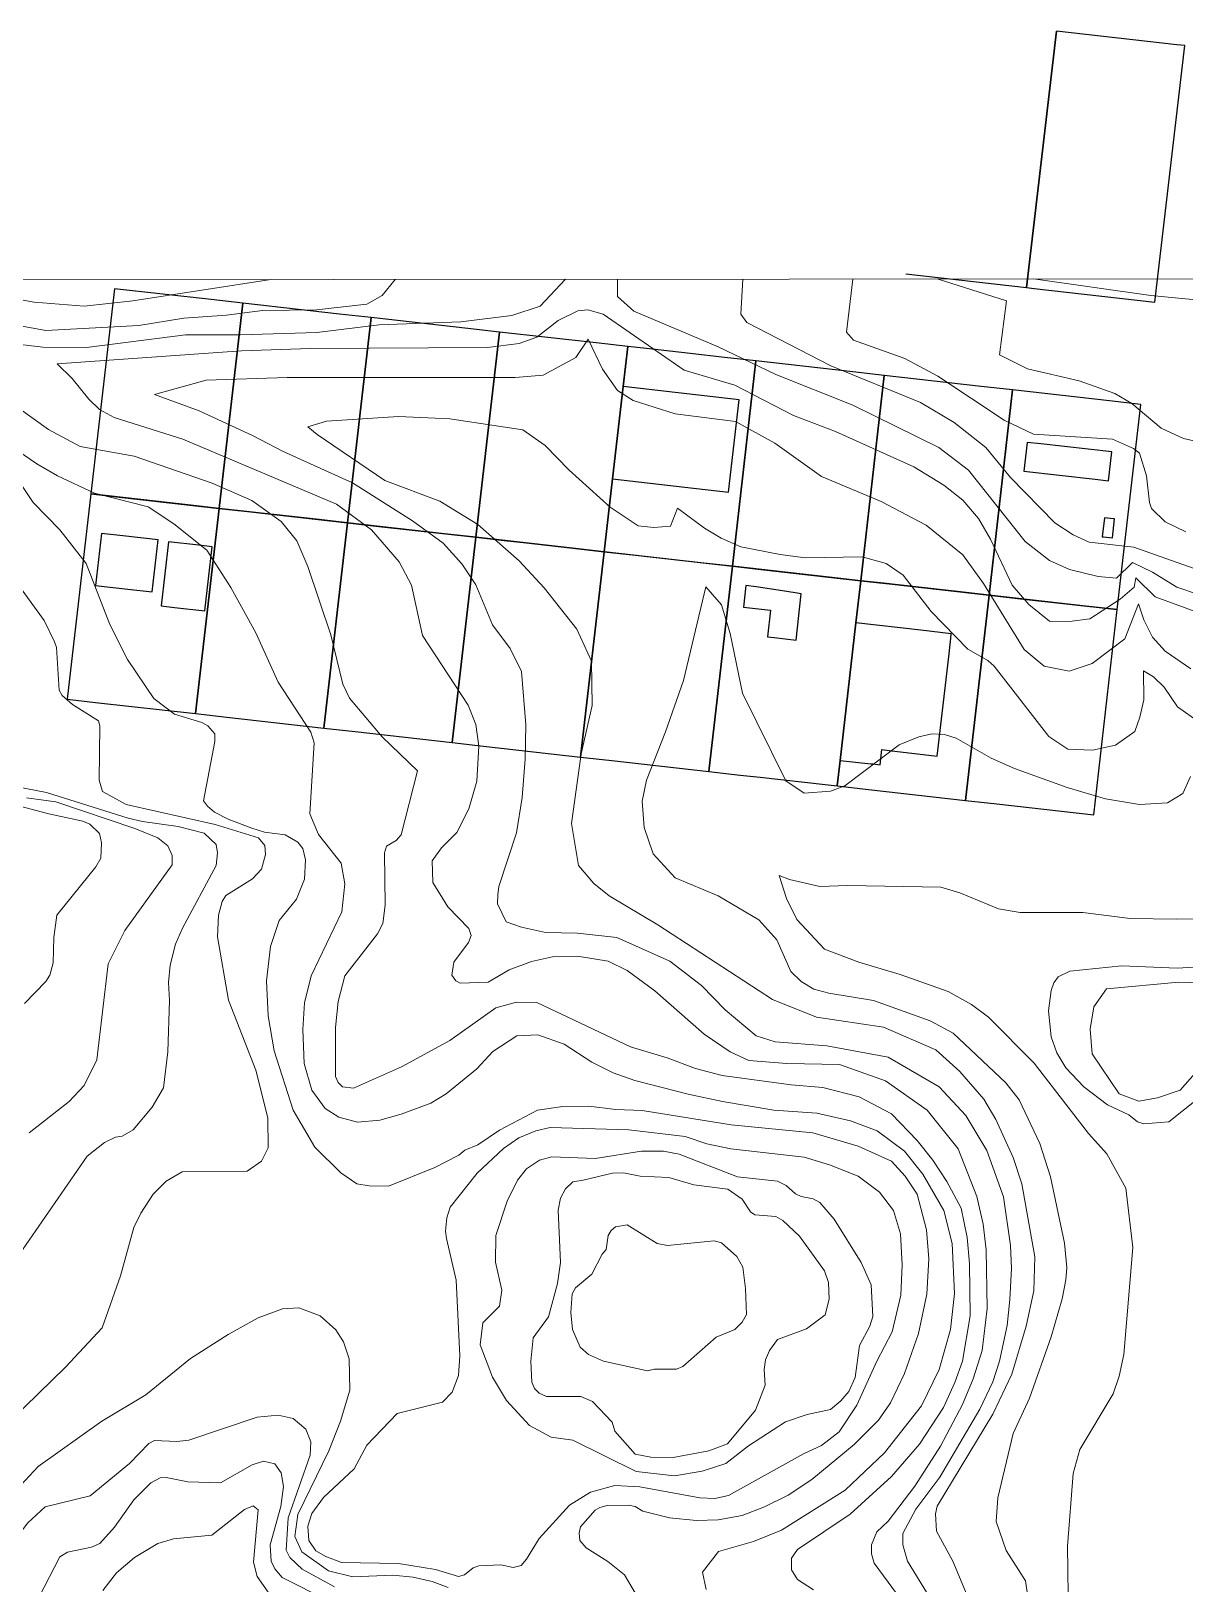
# Model space of a CAD drawing. Header units: metres. Extents: x 78 to 178, y -74 to 157.
# Drawn here: x 147.28 to 148.774, y -6.646 to -4.635 of the extents above; entities that cross this region are included whole.
import ezdxf

# ---------------------------------------------------------------- set-up
doc = ezdxf.new("R2010")
doc.units = ezdxf.units.M
doc.layers.add('01_Fina', color=252, linetype='Continuous', lineweight=15)
doc.layers.add('Traza Urbana', color=7, linetype='Continuous')

msp = doc.modelspace()

# ---------------------------------------------------------------- linework, layer by layer
at = {"layer": '01_Fina', "color": 252, "lineweight": 9, "true_color": 0x939598}
msp.add_lwpolyline([(142.68008, -4.95976), (142.68008, -14.84805), (151.21343, -14.84213), (151.21343, -4.95384), (142.94709, -4.95976)], dxfattribs=at)
at = {"layer": '01_Fina', "color": 252, "linetype": 'Continuous', "lineweight": 9, "true_color": 0x939598}
for points in [[(147.13166, -4.95676), (147.19426, -4.99084), (147.23948, -5.01171), (147.29848, -5.02268), (147.41903, -5.01586), (147.47749, -5.00663), (147.53248, -5.00248), (147.57931, -4.99646), (147.64928, -4.99579), (147.71443, -4.98843), (147.7345, -4.97706), (147.75125, -4.95632)], [(147.59025, -4.95643), (147.4114, -4.98402), (147.34852, -4.99084), (147.28376, -4.98589), (147.24791, -4.9792), (147.20425, -4.95671)], [(147.97162, -4.95616), (147.9388, -4.99111), (147.90214, -5.00328), (147.83632, -5.01144), (147.73049, -5.01532), (147.64955, -5.02496), (147.55094, -5.02817), (147.47937, -5.02817), (147.35146, -5.04436), (147.2946, -5.04422), (147.25875, -5.03994)], [(148.03926, -4.95611), (148.03914, -4.97853), (148.06028, -4.9974), (148.16959, -5.04369), (148.24398, -5.07941), (148.34365, -5.11914), (148.4551, -5.17413), (148.49349, -5.2033), (148.56695, -5.29575), (148.59839, -5.3205), (148.62447, -5.33214), (148.6618, -5.3411), (148.68522, -5.34338), (148.70609, -5.32304), (148.73204, -5.33562), (148.76362, -5.35475), (148.79158, -5.36452)], [(148.20129, -4.956), (148.19862, -5.00141), (148.20638, -5.01238), (148.31555, -5.0683), (148.43155, -5.11593), (148.4753, -5.14162), (148.51624, -5.17413), (148.54808, -5.21293), (148.60534, -5.2718), (148.62943, -5.28705), (148.64989, -5.29668), (148.70783, -5.30324), (148.79211, -5.33294)], [(148.34372, -4.95589), (148.33562, -5.02482), (148.34472, -5.03512), (148.41135, -5.05867), (148.45416, -5.08168), (148.53965, -5.13881), (148.57765, -5.15687), (148.68, -5.16343), (148.70756, -5.17534), (148.71492, -5.18136), (148.72415, -5.21066), (148.72816, -5.24517), (148.73084, -5.25293), (148.74823, -5.27046), (148.77499, -5.2833)], [(148.45307, -4.95582), (148.54273, -4.98402), (148.53363, -5.05412), (148.57016, -5.07218), (148.63705, -5.08757), (148.68307, -5.10416), (148.70528, -5.11727), (148.74315, -5.14898), (148.77191, -5.16249), (148.79104, -5.16651)], [(148.8063, -4.98469), (148.72977, -4.97719), (148.57791, -4.95573)], [(148.80014, -5.39101), (148.73539, -5.36746), (148.71037, -5.34271), (148.70836, -5.35488), (148.6903, -5.37054), (148.6507, -5.39609), (148.62447, -5.39943), (148.59852, -5.3989), (148.5719, -5.37723), (148.55036, -5.35221), (148.52213, -5.29294), (148.50647, -5.26605), (148.4864, -5.24223), (148.46152, -5.22283), (148.42272, -5.19902), (148.32131, -5.15339), (148.26685, -5.13252), (148.19086, -5.09319), (148.12544, -5.07406), (148.02068, -5.00141), (148.00075, -4.99566), (147.9879, -4.99726), (147.96221, -5.0097), (147.93452, -5.03111), (147.91151, -5.03927), (147.87057, -5.04476), (147.64139, -5.04583), (147.55215, -5.0489), (147.3132, -5.0659), (147.3326, -5.08463), (147.35427, -5.11138), (147.36832, -5.1249), (147.38718, -5.1352), (147.47615, -5.16316), (147.67497, -5.24758), (147.72046, -5.28076), (147.75618, -5.3221), (147.77237, -5.35234), (147.78668, -5.41776), (147.84582, -5.50767), (147.85558, -5.53296), (147.85946, -5.56092), (147.85679, -5.60641), (147.84649, -5.642), (147.83083, -5.6725), (147.8113, -5.6927), (147.79886, -5.70956), (147.80006, -5.73752), (147.81919, -5.76883), (147.84649, -5.79719), (147.8497, -5.80629), (147.84622, -5.81512), (147.82722, -5.84081), (147.82441, -5.8574), (147.82949, -5.86476), (147.83551, -5.86783), (147.87164, -5.86636), (147.89866, -5.85057), (147.9277, -5.83987), (147.95486, -5.83358), (147.98737, -5.83291), (148.02697, -5.8392), (148.05172, -5.85151), (148.08744, -5.8776), (148.15113, -5.93406), (148.18497, -5.9568), (148.20919, -5.96791), (148.25856, -5.97192), (148.32666, -5.97299), (148.38606, -5.99426), (148.43998, -6.03253), (148.48012, -6.08243), (148.50433, -6.14398), (148.51276, -6.17997), (148.51664, -6.21328), (148.51798, -6.289), (148.51129, -6.34346), (148.49965, -6.38052), (148.48573, -6.41356), (148.45724, -6.46748), (148.42432, -6.51912), (148.38954, -6.56461), (148.37496, -6.57839), (148.36787, -6.59538), (148.36813, -6.60689), (148.37161, -6.61906), (148.41255, -6.67472)], [(148.78168, -5.46071), (148.74836, -5.43783), (148.73177, -5.41977), (148.7208, -5.39716), (148.71371, -5.37642), (148.69619, -5.42204), (148.65391, -5.45389), (148.62407, -5.46365), (148.59156, -5.4571), (148.56561, -5.43569), (148.51303, -5.35007), (148.48614, -5.31314), (148.43877, -5.27461), (148.38044, -5.2441), (148.30311, -5.21173), (148.24264, -5.16865), (148.19193, -5.14055), (148.11366, -5.13038), (148.05921, -5.11312), (148.03928, -5.10015), (148.01974, -5.07245), (148.00128, -5.03379), (147.98523, -5.05733), (147.94295, -5.08048), (147.90642, -5.08356), (147.61128, -5.08356), (147.50626, -5.08703), (147.43963, -5.10523), (147.49729, -5.12677), (147.56713, -5.15875), (147.6054, -5.17881), (147.69597, -5.21962), (147.77357, -5.26912), (147.81317, -5.29789), (147.83752, -5.32465), (147.85558, -5.35207), (147.87739, -5.40385), (147.90014, -5.43422), (147.91458, -5.46419), (147.9202, -5.53336), (147.91953, -5.57791), (147.91552, -5.62728), (147.90816, -5.6733), (147.88542, -5.74274), (147.88395, -5.75358), (147.88381, -5.76508), (147.89505, -5.78836), (147.91472, -5.79532), (147.94589, -5.80228), (147.9871, -5.80295), (148.03821, -5.80856), (148.10697, -5.8392), (148.14791, -5.87104), (148.17842, -5.90222), (148.21869, -5.93593), (148.24344, -5.94369), (148.31007, -5.94891), (148.38981, -5.96363), (148.45577, -6.00216), (148.49042, -6.03908), (148.51758, -6.08471), (148.53885, -6.14464), (148.54821, -6.20766), (148.54915, -6.23736), (148.54714, -6.2775), (148.54353, -6.31135), (148.53403, -6.35737), (148.52534, -6.38426), (148.50821, -6.41972), (148.45643, -6.50762), (148.42566, -6.54923), (148.40867, -6.5808), (148.40867, -6.59538), (148.41483, -6.61625), (148.44413, -6.66442)], [(147.24256, -5.10817), (147.30196, -5.15058), (147.3433, -5.17293), (147.41314, -5.1855), (147.51428, -5.22029), (147.56566, -5.24277), (147.60366, -5.26993), (147.62359, -5.29508), (147.63791, -5.32812), (147.66761, -5.41669), (147.6834, -5.48038), (147.69182, -5.49857), (147.7341, -5.54861), (147.78013, -5.59276), (147.75872, -5.67584), (147.7523, -5.68294), (147.73985, -5.69043), (147.73745, -5.69912), (147.73798, -5.76669), (147.73531, -5.79077), (147.72822, -5.80375), (147.68594, -5.8582), (147.67711, -5.89138), (147.6739, -5.9251), (147.67363, -5.98891), (147.67724, -5.99667), (147.68299, -6.00216), (147.69718, -6.00363), (147.75939, -5.97634), (147.82187, -5.94222), (147.88154, -5.89981), (147.9083, -5.89232), (147.93465, -5.89272), (148.05587, -5.95052), (148.1035, -5.96443), (148.14002, -5.97848), (148.17454, -5.98731), (148.26418, -5.99962), (148.30512, -6.00283), (148.35194, -6.01514), (148.39395, -6.03694), (148.42713, -6.07146), (148.4476, -6.09728), (148.4658, -6.12471), (148.48413, -6.15909), (148.49202, -6.19709), (148.49497, -6.23081), (148.49577, -6.2989), (148.48573, -6.35737), (148.47583, -6.38507), (148.46112, -6.41744), (148.43021, -6.4648), (148.39382, -6.50681), (148.3403, -6.55538), (148.27221, -6.60154), (148.26458, -6.61238), (148.26431, -6.62749), (148.27221, -6.64007), (148.29281, -6.65345)], [(148.49202, -6.66107), (148.47343, -6.61625), (148.45242, -6.57746), (148.45108, -6.55525), (148.45296, -6.54508), (148.52507, -6.42587), (148.54982, -6.37436), (148.56828, -6.31188), (148.57832, -6.26639), (148.57966, -6.22211), (148.56293, -6.12779), (148.55156, -6.09367), (148.52922, -6.04444), (148.51343, -6.01821), (148.48239, -5.98209), (148.45135, -5.9544), (148.38365, -5.92496), (148.29669, -5.91198), (148.23983, -5.88897), (148.09146, -5.79251), (148.02844, -5.75478), (148.00824, -5.73859), (147.98844, -5.71558), (147.97934, -5.66113), (147.99218, -5.57069), (148.00623, -5.50834), (148.00543, -5.45068), (147.9863, -5.4092), (147.94415, -5.35582), (147.91178, -5.32077), (147.85799, -5.27381), (147.80902, -5.24344), (147.73771, -5.21694), (147.65022, -5.15741), (147.63804, -5.14724), (147.66199, -5.13988), (147.75564, -5.13399), (147.82173, -5.13694), (147.91646, -5.15112), (147.94522, -5.17159), (147.97586, -5.20303), (148.02978, -5.25119), (148.0659, -5.27541), (148.08597, -5.27755), (148.10791, -5.27595), (148.11688, -5.2528), (148.15166, -5.27849), (148.17333, -5.29147), (148.19875, -5.30284), (148.2496, -5.31274), (148.28237, -5.31675), (148.35582, -5.31555), (148.387, -5.32411), (148.40907, -5.33963), (148.44533, -5.38659), (148.49283, -5.43542), (148.51878, -5.45001), (148.52708, -5.4571), (148.59758, -5.54848), (148.62247, -5.5648), (148.65418, -5.566), (148.68388, -5.55971), (148.7089, -5.54192), (148.71572, -5.52332), (148.7208, -5.50098), (148.7204, -5.46352), (148.73338, -5.47115), (148.74716, -5.48452), (148.76455, -5.50994), (148.79238, -5.53001)], [(147.26236, -5.17828), (147.28711, -5.1954), (147.3136, -5.21066), (147.36163, -5.23313), (147.43134, -5.25079), (147.46438, -5.27287), (147.50719, -5.30685), (147.5381, -5.35555), (147.57061, -5.41429), (147.59964, -5.47797), (147.64179, -5.54272), (147.64634, -5.55637), (147.64058, -5.64842), (147.65182, -5.67518), (147.68125, -5.71224), (147.68594, -5.73899), (147.68206, -5.77552), (147.64246, -5.8582), (147.63363, -5.89312), (147.63148, -5.92804), (147.63336, -5.97179), (147.64312, -6.00631), (147.66065, -6.03025), (147.67818, -6.04136), (147.70226, -6.04778), (147.73143, -6.04524), (147.75872, -6.03748), (147.79712, -6.02316), (147.81719, -6.01139), (147.85679, -5.97901), (147.87766, -5.95627), (147.90883, -5.9362), (147.93599, -5.93459), (147.96997, -5.9469), (148.00583, -5.97005), (148.03352, -5.98396), (148.06149, -5.99373), (148.13052, -6.01179), (148.17521, -6.02102), (148.24143, -6.0324), (148.29736, -6.03601), (148.34071, -6.04631), (148.37549, -6.05915), (148.41095, -6.08538), (148.43436, -6.11521), (148.46192, -6.16244), (148.47262, -6.20485), (148.4757, -6.2696), (148.47035, -6.31657), (148.4555, -6.36807), (148.43262, -6.41544), (148.38486, -6.47604), (148.33388, -6.52461), (148.25133, -6.57625), (148.21534, -6.59097), (148.16999, -6.60395), (148.14925, -6.63084), (148.15394, -6.65305)], [(147.2562, -5.20651), (147.28229, -5.24517), (147.31681, -5.28076), (147.35106, -5.32451), (147.38157, -5.40318), (147.40431, -5.44854), (147.43856, -5.49897), (147.46518, -5.51958), (147.50064, -5.53041), (147.50853, -5.53443), (147.51776, -5.54473), (147.51776, -5.55503), (147.50278, -5.63169), (147.508, -5.63878), (147.51709, -5.64654), (147.53462, -5.65564), (147.56566, -5.66728), (147.58185, -5.67237), (147.60887, -5.67571), (147.62506, -5.68508), (147.63148, -5.6935), (147.63496, -5.70795), (147.63389, -5.73324), (147.62332, -5.75893), (147.60085, -5.78689), (147.58961, -5.82047), (147.58466, -5.86476), (147.58653, -5.91024), (147.59443, -5.9556), (147.61904, -6.03226), (147.647, -6.08029), (147.68072, -6.11334), (147.70159, -6.12792), (147.71751, -6.13046), (147.74266, -6.13086), (147.80233, -6.10665), (147.83337, -6.09073), (147.84154, -6.08431), (147.85813, -6.07708), (147.88609, -6.05835), (147.93532, -6.0324), (147.9681, -6.02758), (148.00195, -6.02731), (148.03674, -6.03159), (148.07112, -6.0328), (148.18618, -6.05153), (148.29214, -6.06156), (148.35074, -6.07882), (148.39409, -6.09822), (148.41161, -6.11775), (148.42727, -6.14117), (148.43944, -6.18746), (148.44225, -6.22492), (148.43984, -6.27081), (148.42887, -6.32178), (148.41095, -6.37356), (148.39248, -6.41129), (148.37696, -6.43377), (148.34552, -6.46521), (148.2908, -6.51069), (148.2603, -6.53103), (148.22939, -6.54628), (148.20063, -6.55752), (148.16959, -6.56301), (148.14149, -6.56368), (148.10657, -6.56033), (148.07206, -6.55163), (148.06189, -6.54575), (148.05373, -6.54387), (148.02576, -6.54454), (148.01627, -6.54709), (148.01024, -6.55056), (147.99125, -6.57197), (147.98964, -6.58013), (147.99044, -6.58963), (147.99834, -6.5994), (148.0267, -6.61679), (148.04811, -6.63405), (148.06256, -6.65853)], [(147.25339, -5.33856), (147.29661, -5.39796), (147.30999, -5.42579), (147.31253, -5.43315), (147.31601, -5.48854), (147.31989, -5.49509), (147.33313, -5.507), (147.36685, -5.52787), (147.36845, -5.53443), (147.36792, -5.60494), (147.3722, -5.61939), (147.4027, -5.63624), (147.51816, -5.66233), (147.57396, -5.67946), (147.58225, -5.68976), (147.58319, -5.70126), (147.5781, -5.7204), (147.56646, -5.73284), (147.53181, -5.75425), (147.52713, -5.76214), (147.52231, -5.77967), (147.52097, -5.80763), (147.53529, -5.88991), (147.57074, -5.98035), (147.5864, -6.04216), (147.58653, -6.08096), (147.5781, -6.09849), (147.55924, -6.11147), (147.47535, -6.11213), (147.45475, -6.12444), (147.43789, -6.1413), (147.42157, -6.16592), (147.41247, -6.18411), (147.39548, -6.24686), (147.3718, -6.31442), (147.32417, -6.3654), (147.25366, -6.43377)], [(148.78101, -5.59999), (148.77138, -5.62233), (148.75158, -5.63424), (148.71505, -5.63651), (148.67117, -5.62929), (148.62153, -5.61457), (148.5533, -5.58995), (148.52293, -5.5763), (148.47784, -5.55035), (148.46246, -5.54593), (148.44613, -5.54513), (148.42928, -5.54888), (148.40372, -5.55905), (148.33362, -5.61216), (148.31488, -5.61912), (148.28063, -5.62166), (148.25709, -5.60587), (148.20116, -5.49215), (148.18497, -5.41495), (148.17387, -5.37789), (148.15367, -5.35461), (148.1245, -5.47596), (148.10122, -5.54232), (148.07647, -5.60494), (148.07099, -5.6321), (148.07379, -5.66621), (148.0853, -5.70046), (148.1138, -5.7315), (148.16932, -5.75478), (148.22203, -5.78582), (148.24558, -5.81178), (148.26364, -5.85285), (148.27716, -5.86583), (148.29348, -5.87559), (148.31274, -5.88081), (148.37054, -5.89018), (148.44413, -5.91653), (148.47383, -5.93259), (148.54219, -5.99694), (148.55945, -6.01888), (148.58594, -6.07548), (148.59986, -6.11856), (148.61819, -6.20472), (148.621, -6.23602), (148.61952, -6.25208), (148.61498, -6.27683), (148.60093, -6.32593), (148.57256, -6.40554), (148.55143, -6.45116), (148.53149, -6.53438), (148.52935, -6.56488), (148.54233, -6.60261), (148.56735, -6.64208), (148.57671, -6.70349)], [(147.23654, -5.60895), (147.29955, -5.62072), (147.40538, -5.65417), (147.42398, -5.65859), (147.47027, -5.66474), (147.50385, -5.67357), (147.51924, -5.68829), (147.52097, -5.69912), (147.5195, -5.71531), (147.47549, -5.79652), (147.46679, -5.81739), (147.45983, -5.84442), (147.45769, -5.86716), (147.45876, -5.89031), (147.45649, -5.9568), (147.45087, -6.0035), (147.43629, -6.02825), (147.41194, -6.05782), (147.39762, -6.06584), (147.38906, -6.06745), (147.37474, -6.07427), (147.35227, -6.0918), (147.26463, -6.21876)], [(147.27092, -5.89419), (147.29848, -5.86569), (147.30383, -5.85753), (147.30811, -5.84134), (147.30905, -5.80856), (147.3128, -5.77967), (147.36324, -5.71732), (147.37006, -5.70595), (147.37086, -5.68615), (147.36805, -5.67397), (147.35561, -5.6618), (147.34665, -5.65805), (147.30276, -5.64842), (147.22543, -5.62808)], [(147.27346, -5.62768), (147.31146, -5.6329), (147.41381, -5.66742), (147.44364, -5.67972), (147.45662, -5.69003), (147.46251, -5.70247), (147.46251, -5.71451), (147.40096, -5.79973), (147.37956, -5.84268), (147.36484, -5.96711), (147.34839, -6.00055), (147.32885, -6.02102), (147.27708, -6.06183)], [(148.79425, -5.78462), (148.76295, -5.78488), (148.70288, -5.78408), (148.6416, -5.77632), (148.56039, -5.77632), (148.53243, -5.77164), (148.48239, -5.7509), (148.45791, -5.74341), (148.33683, -5.74154), (148.3011, -5.74274), (148.26204, -5.73364), (148.24852, -5.72842), (148.25776, -5.75813), (148.27127, -5.78528), (148.30712, -5.82368), (148.35154, -5.84081), (148.40506, -5.85659), (148.46754, -5.8788), (148.49737, -5.89566), (148.51945, -5.91198), (148.57885, -5.97152), (148.64909, -6.06277), (148.67264, -6.08872), (148.69752, -6.13327), (148.70662, -6.21007), (148.69485, -6.34881), (148.68883, -6.37664), (148.68093, -6.39965), (148.63772, -6.47203), (148.62929, -6.50293), (148.62207, -6.59712), (148.623, -6.69185)], [(148.79345, -5.84669), (148.76402, -5.8483), (148.69217, -5.84522), (148.62501, -5.85245), (148.60976, -5.85954), (148.60414, -5.86743), (148.60079, -5.87733), (148.59745, -5.90356), (148.60066, -5.93727), (148.60788, -5.95801), (148.61952, -5.97754), (148.64294, -6.00216), (148.67384, -6.02544), (148.70114, -6.03828), (148.71264, -6.04751), (148.72067, -6.05006), (148.75331, -6.04765), (148.78917, -6.01915)], [(147.81973, -6.65064), (147.79899, -6.64288), (147.77437, -6.63699), (147.74828, -6.63445), (147.69611, -6.63686), (147.66466, -6.62883), (147.63015, -6.60448), (147.62105, -6.58441), (147.62493, -6.55592), (147.66533, -6.47377), (147.68018, -6.4351), (147.69236, -6.39497), (147.69142, -6.35456), (147.68406, -6.33249), (147.6743, -6.31697), (147.6541, -6.29877), (147.62627, -6.28834), (147.6054, -6.28967), (147.57355, -6.30131), (147.53489, -6.32272), (147.48592, -6.35389), (147.42799, -6.40112), (147.37113, -6.43497), (147.28858, -6.49384), (147.25487, -6.53009)], [(147.67242, -6.64984), (147.63082, -6.62669), (147.61489, -6.61184), (147.61008, -6.60207), (147.61235, -6.5602), (147.64112, -6.47925), (147.64179, -6.46173), (147.63536, -6.44554), (147.61904, -6.43189), (147.59964, -6.42734), (147.57235, -6.42989), (147.48391, -6.45972), (147.46826, -6.46159), (147.43963, -6.46039), (147.43214, -6.464), (147.40725, -6.48982), (147.35628, -6.53197), (147.29781, -6.54615), (147.27547, -6.56662), (147.26704, -6.57746), (147.26008, -6.6002), (147.25634, -6.63244), (147.23119, -6.74536)], [(147.66413, -6.6675), (147.60473, -6.63753), (147.59509, -6.62656), (147.59055, -6.61639), (147.58921, -6.59552), (147.60285, -6.54548), (147.60647, -6.51966), (147.60352, -6.50186), (147.59509, -6.49022), (147.58078, -6.48701), (147.56579, -6.49156), (147.52485, -6.51498), (147.48271, -6.51364), (147.45461, -6.50802), (147.44685, -6.50855), (147.43455, -6.51498), (147.41247, -6.53705), (147.38745, -6.57251), (147.36845, -6.59351), (147.35788, -6.59833), (147.32684, -6.60502), (147.31681, -6.61064), (147.28952, -6.66335)], [(147.58667, -6.65666), (147.57235, -6.63632), (147.5678, -6.61759), (147.57369, -6.5499), (147.56727, -6.54494), (147.55589, -6.54963), (147.51362, -6.58267), (147.46385, -6.58762), (147.44391, -6.59338), (147.41367, -6.61157), (147.39026, -6.63151), (147.37247, -6.65465)]]:
    msp.add_lwpolyline(points, dxfattribs=at)
for points in [[(148.71411, -6.02076), (148.73846, -6.01647), (148.76763, -6.00657), (148.7972, -5.97339), (148.82449, -5.95694), (148.85085, -5.95078), (148.8867, -5.92697), (148.89647, -5.90289), (148.89205, -5.88683), (148.88282, -5.87827), (148.86878, -5.87345), (148.82115, -5.8681), (148.76589, -5.86636), (148.67224, -5.87519), (148.65592, -5.89834), (148.65137, -5.9275), (148.65391, -5.95935), (148.68896, -6.01112)], [(147.9376, -6.58695), (147.92141, -6.61398), (147.91445, -6.62187), (147.90388, -6.62482), (147.88783, -6.62107), (147.8596, -6.62254), (147.8521, -6.62522), (147.84073, -6.63405), (147.83297, -6.63646), (147.80354, -6.62736), (147.75551, -6.61933), (147.68152, -6.61826), (147.66132, -6.6105), (147.64848, -6.60288), (147.63924, -6.58963), (147.63791, -6.5713), (147.64312, -6.55458), (147.65811, -6.53384), (147.69784, -6.49678), (147.71457, -6.46641), (147.7535, -6.42534), (147.81264, -6.41049), (147.82495, -6.39751), (147.83297, -6.37597), (147.83471, -6.35055), (147.83016, -6.25261), (147.81772, -6.1987), (147.81638, -6.18893), (147.81785, -6.17194), (147.82227, -6.15816), (147.85746, -6.11401), (147.89131, -6.08217), (147.91137, -6.06798), (147.93345, -6.05889), (147.95191, -6.05474), (148.05359, -6.05782), (148.12651, -6.06638), (148.1546, -6.07601), (148.18591, -6.0823), (148.2809, -6.09327), (148.31368, -6.10304), (148.35087, -6.11775), (148.37857, -6.13849), (148.39636, -6.16244), (148.40559, -6.19241), (148.40787, -6.23255), (148.40586, -6.27201), (148.39489, -6.31951), (148.37482, -6.35737), (148.34913, -6.41423), (148.32626, -6.44902), (148.30311, -6.46681), (148.27997, -6.47751), (148.18283, -6.53143), (148.16504, -6.53531), (148.14577, -6.53451), (148.06804, -6.52019), (148.03553, -6.51832), (148.00396, -6.52688), (147.97693, -6.54374)], [(147.938, -6.09715), (147.95419, -6.09273), (148.00998, -6.09501), (148.07032, -6.08538), (148.09881, -6.08538), (148.11888, -6.08926), (148.19434, -6.11856), (148.24638, -6.12444), (148.25749, -6.13006), (148.2698, -6.14077), (148.27702, -6.14424), (148.29268, -6.14705), (148.30124, -6.15214), (148.3197, -6.17368), (148.35449, -6.22974), (148.3676, -6.25877), (148.36974, -6.29971), (148.36599, -6.31215), (148.35248, -6.33717), (148.34686, -6.37838), (148.33857, -6.39671), (148.32853, -6.40901), (148.31475, -6.42012), (148.28451, -6.42667), (148.25669, -6.43591), (148.20866, -6.46695), (148.17936, -6.48996), (148.14858, -6.49986), (148.11273, -6.50601), (148.06336, -6.50026), (147.98121, -6.45985), (147.95298, -6.45597), (147.92502, -6.44086), (147.89519, -6.40848), (147.87699, -6.37797), (147.86134, -6.3361), (147.86468, -6.30774), (147.88609, -6.28606), (147.8893, -6.26532), (147.88127, -6.22933), (147.88154, -6.19455), (147.89639, -6.1504), (147.9095, -6.1231), (147.92114, -6.10825)], [(148.06844, -6.11762), (148.10577, -6.11936), (148.13801, -6.12886), (148.18216, -6.13474), (148.20049, -6.14772), (148.21133, -6.16404), (148.21682, -6.16806), (148.24424, -6.1702), (148.25307, -6.17515), (148.27461, -6.19549), (148.30699, -6.2403), (148.31221, -6.25556), (148.31315, -6.27723), (148.30793, -6.29757), (148.28385, -6.31576), (148.24638, -6.32954), (148.23595, -6.34346), (148.2306, -6.35577), (148.22886, -6.36821), (148.23033, -6.38868), (148.21789, -6.42079), (148.1815, -6.46454), (148.15741, -6.47363), (148.11126, -6.4822), (148.08236, -6.4818), (148.06202, -6.47805), (148.03566, -6.44795), (148.03205, -6.43644), (148.00677, -6.40955), (147.99138, -6.40339), (147.9471, -6.40299), (147.9376, -6.39885), (147.93158, -6.39283), (147.92796, -6.38453), (147.92676, -6.35737), (147.92997, -6.327), (147.94977, -6.30011), (147.96141, -6.25689), (147.96529, -6.2296), (147.96208, -6.16204), (147.96529, -6.14652), (147.97185, -6.13421), (147.98135, -6.12498), (147.99472, -6.1231), (148.03245, -6.11387), (148.0469, -6.11347)], [(148.16437, -6.20177), (148.17387, -6.20418), (148.19367, -6.22171), (148.2013, -6.23589), (148.20491, -6.26345), (148.20598, -6.2969), (148.20049, -6.30693), (148.19099, -6.3163), (148.16665, -6.32647), (148.1237, -6.36446), (148.11567, -6.36781), (148.08717, -6.36794), (148.07794, -6.37008), (148.02095, -6.35737), (148.00168, -6.34894), (147.99085, -6.33931), (147.98081, -6.31657), (147.97854, -6.29422), (147.98041, -6.27041), (147.98456, -6.26265), (148.00596, -6.24485), (148.01934, -6.21876), (148.02443, -6.21288), (148.02697, -6.19482), (148.03098, -6.18839), (148.03633, -6.18344), (148.05172, -6.1809), (148.09065, -6.20485), (148.10376, -6.20766)]]:
    msp.add_lwpolyline(points, close=True, dxfattribs=at)
at = {"layer": 'Traza Urbana', "color": 7, "linetype": 'Continuous', "invisible_edges": 5}
for points in [[(148.60748, -4.6347), (148.41251, -4.94917), (148.56869, -4.9669)], [(148.60748, -4.6347), (148.60748, -4.6347), (148.56869, -4.9669), (148.76366, -4.65243)], [(148.76366, -4.65243), (148.56869, -4.9669), (148.57868, -4.96803), (148.77365, -4.65356)], [(148.77365, -4.65356), (148.57868, -4.96803), (148.73485, -4.98576)], [(147.38759, -4.96837), (147.38759, -4.96837), (147.35695, -5.23421), (147.51301, -4.98251)], [(147.51301, -4.98251), (147.35695, -5.23421), (147.3977, -5.2388), (147.55375, -4.9871)], [(147.55375, -4.9871), (147.3977, -5.2388), (147.52312, -5.25294)], [(147.55375, -4.9871), (147.55375, -4.9871), (147.52312, -5.25294), (147.67917, -5.00124)], [(147.67917, -5.00124), (147.52312, -5.25294), (147.56386, -5.25753), (147.71992, -5.00583)], [(147.71992, -5.00583), (147.56386, -5.25753), (147.68928, -5.27167)], [(147.71992, -5.00583), (147.71992, -5.00583), (147.68928, -5.27167), (147.84534, -5.01997)], [(147.84534, -5.01997), (147.68928, -5.27167), (147.73003, -5.27626), (147.88609, -5.02456)], [(147.88609, -5.02456), (147.73003, -5.27626), (147.85558, -5.2904)], [(147.88609, -5.02456), (147.88609, -5.02456), (147.85558, -5.2904), (148.01163, -5.03871)], [(148.01163, -5.03871), (147.85558, -5.2904), (147.89621, -5.29498), (148.05226, -5.04329)], [(148.05226, -5.04329), (147.89621, -5.29498), (147.92058, -5.29773), (148.04624, -5.09507)], [(148.07663, -5.04604), (148.04624, -5.09507), (148.03259, -5.21468), (148.13319, -5.05241)], [(148.05226, -5.04329), (148.05226, -5.04329), (148.04624, -5.09507), (148.07663, -5.04604)], [(148.13319, -5.05241), (148.03259, -5.21468), (148.02175, -5.30913), (148.1778, -5.05744)], [(148.1778, -5.05744), (148.02175, -5.30913), (148.06237, -5.31371), (148.21842, -5.06202)], [(148.21842, -5.06202), (148.06237, -5.31371), (148.18792, -5.32786)], [(148.21842, -5.06202), (148.21842, -5.06202), (148.18792, -5.32786), (148.34397, -5.07617)], [(148.34397, -5.07617), (148.18792, -5.32786), (148.22854, -5.33244), (148.38459, -5.08075)], [(148.38459, -5.08075), (148.22854, -5.33244), (148.35409, -5.34659)], [(148.38459, -5.08075), (148.38459, -5.08075), (148.35409, -5.34659), (148.51014, -5.0949)], [(148.04624, -5.09507), (147.92058, -5.29773), (147.97714, -5.3041), (148.03259, -5.21468)], [(148.04624, -5.09507), (148.04624, -5.09507), (148.03259, -5.21468), (148.10275, -5.10151)], [(148.10275, -5.10151), (148.03259, -5.21468), (148.12627, -5.22544), (148.19648, -5.11219)], [(148.51014, -5.0949), (148.35409, -5.34659), (148.39471, -5.35117), (148.55076, -5.09948)], [(148.55076, -5.09948), (148.39471, -5.35117), (148.52025, -5.36532)], [(148.55076, -5.09948), (148.55076, -5.09948), (148.52025, -5.36532), (148.6763, -5.11363)], [(148.19648, -5.11219), (148.12627, -5.22544), (148.18284, -5.23194)], [(148.6763, -5.11363), (148.52025, -5.36532), (148.56088, -5.3699), (148.71693, -5.11821)], [(148.71693, -5.11821), (148.56088, -5.3699), (148.68642, -5.38405)], [(148.56976, -5.16745), (148.56976, -5.16745), (148.56547, -5.20464), (148.5873, -5.16944)], [(148.5873, -5.16944), (148.56547, -5.20464), (148.65764, -5.21509), (148.67946, -5.17989)], [(148.67946, -5.17989), (148.65764, -5.21509), (148.67518, -5.21708)], [(148.03259, -5.21468), (147.97714, -5.3041), (148.02175, -5.30913)], [(147.35695, -5.23421), (147.35695, -5.23421), (147.32644, -5.50005), (147.48249, -5.24836)], [(147.35695, -5.23421), (147.35695, -5.23421), (147.32644, -5.50005), (147.48249, -5.24836)], [(147.48249, -5.24836), (147.32644, -5.50005), (147.36707, -5.50463), (147.52312, -5.25294)], [(147.48249, -5.24836), (147.32644, -5.50005), (147.36707, -5.50463), (147.52312, -5.25294)], [(147.52312, -5.25294), (147.36707, -5.50463), (147.49261, -5.51878)], [(147.52312, -5.25294), (147.36707, -5.50463), (147.49261, -5.51878)], [(147.52312, -5.25294), (147.52312, -5.25294), (147.49261, -5.51878), (147.64866, -5.26709)], [(147.52312, -5.25294), (147.52312, -5.25294), (147.49261, -5.51878), (147.64866, -5.26709)], [(147.64866, -5.26709), (147.49261, -5.51878), (147.53323, -5.52336), (147.68928, -5.27167)], [(147.64866, -5.26709), (147.49261, -5.51878), (147.53323, -5.52336), (147.68928, -5.27167)], [(148.6697, -5.26498), (148.6697, -5.26498), (148.66689, -5.2896), (148.68135, -5.26628)], [(148.68135, -5.26628), (148.66689, -5.2896), (148.66848, -5.28978), (148.68294, -5.26645)], [(148.68294, -5.26645), (148.66848, -5.28978), (148.68013, -5.29107)], [(147.3706, -5.28545), (147.3706, -5.28545), (147.36284, -5.35261), (147.40227, -5.28902)], [(147.3706, -5.28545), (147.3706, -5.28545), (147.36284, -5.35261), (147.40227, -5.28902)], [(147.40227, -5.28902), (147.36284, -5.35261), (147.40488, -5.35735), (147.44431, -5.29375)], [(147.40227, -5.28902), (147.36284, -5.35261), (147.40488, -5.35735), (147.44431, -5.29375)], [(147.68928, -5.27167), (147.53323, -5.52336), (147.65878, -5.53751)], [(147.68928, -5.27167), (147.53323, -5.52336), (147.65878, -5.53751)], [(147.68928, -5.27167), (147.68928, -5.27167), (147.65878, -5.53751), (147.81483, -5.28581)], [(147.68928, -5.27167), (147.68928, -5.27167), (147.65878, -5.53751), (147.81483, -5.28581)], [(147.81483, -5.28581), (147.65878, -5.53751), (147.69953, -5.54211), (147.85558, -5.2904)], [(147.81483, -5.28581), (147.65878, -5.53751), (147.69953, -5.54211), (147.85558, -5.2904)], [(147.44431, -5.29375), (147.40488, -5.35735), (147.43655, -5.36091)], [(147.44431, -5.29375), (147.40488, -5.35735), (147.43655, -5.36091)], [(147.45756, -5.29615), (147.45756, -5.29615), (147.44806, -5.37924), (147.4968, -5.30062)], [(147.45756, -5.29615), (147.45756, -5.29615), (147.44806, -5.37924), (147.4968, -5.30062)], [(147.4968, -5.30062), (147.44806, -5.37924), (147.46527, -5.3812), (147.51402, -5.30258)], [(147.4968, -5.30062), (147.44806, -5.37924), (147.46527, -5.3812), (147.51402, -5.30258)], [(147.51402, -5.30258), (147.46527, -5.3812), (147.50452, -5.38566)], [(147.51402, -5.30258), (147.46527, -5.3812), (147.50452, -5.38566)], [(147.85558, -5.2904), (147.69953, -5.54211), (147.82495, -5.55624)], [(147.85558, -5.2904), (147.69953, -5.54211), (147.82495, -5.55624)], [(147.85558, -5.2904), (147.85558, -5.2904), (147.82495, -5.55624), (147.981, -5.30454)], [(147.85558, -5.2904), (147.85558, -5.2904), (147.82495, -5.55624), (147.981, -5.30454)], [(147.981, -5.30454), (147.82495, -5.55624), (147.86569, -5.56084), (148.02175, -5.30913)], [(147.981, -5.30454), (147.82495, -5.55624), (147.86569, -5.56084), (148.02175, -5.30913)], [(148.02175, -5.30913), (147.86569, -5.56084), (147.99111, -5.57497)], [(148.02175, -5.30913), (147.86569, -5.56084), (147.99111, -5.57497)], [(148.02175, -5.30913), (148.02175, -5.30913), (147.99111, -5.57497), (148.14717, -5.32327)], [(148.02175, -5.30913), (148.02175, -5.30913), (147.99111, -5.57497), (148.14717, -5.32327)], [(148.14717, -5.32327), (147.99111, -5.57497), (148.03186, -5.57957), (148.18792, -5.32786)], [(148.14717, -5.32327), (147.99111, -5.57497), (148.03186, -5.57957), (148.18792, -5.32786)], [(148.18792, -5.32786), (148.03186, -5.57957), (148.15728, -5.5937)], [(148.18792, -5.32786), (148.03186, -5.57957), (148.15728, -5.5937)], [(148.18792, -5.32786), (148.18792, -5.32786), (148.15728, -5.5937), (148.31334, -5.342)], [(148.31334, -5.342), (148.15728, -5.5937), (148.19803, -5.5983), (148.35409, -5.34659)], [(148.35409, -5.34659), (148.19803, -5.5983), (148.22378, -5.6012), (148.3478, -5.40118)], [(148.37984, -5.3495), (148.3478, -5.40118), (148.32733, -5.57925), (148.4639, -5.35897)], [(148.35409, -5.34659), (148.35409, -5.34659), (148.3478, -5.40118), (148.37984, -5.3495)], [(148.20531, -5.35261), (148.20531, -5.35261), (148.2021, -5.38098), (148.21846, -5.3546)], [(148.20531, -5.35261), (148.20531, -5.35261), (148.2021, -5.38098), (148.21846, -5.3546)], [(148.21846, -5.3546), (148.2021, -5.38098), (148.23742, -5.38486), (148.25296, -5.3598)], [(148.21846, -5.3546), (148.2021, -5.38098), (148.23742, -5.38486), (148.25296, -5.3598)], [(148.25296, -5.3598), (148.23742, -5.38486), (148.23354, -5.41938), (148.26898, -5.36222)], [(148.25296, -5.3598), (148.23742, -5.38486), (148.23354, -5.41938), (148.26898, -5.36222)], [(148.26898, -5.36222), (148.23354, -5.41938), (148.24192, -5.42029), (148.27716, -5.36345)], [(148.26898, -5.36222), (148.23354, -5.41938), (148.24192, -5.42029), (148.27716, -5.36345)], [(148.27716, -5.36345), (148.24192, -5.42029), (148.27033, -5.42339)], [(148.27716, -5.36345), (148.24192, -5.42029), (148.27033, -5.42339)], [(148.4639, -5.35897), (148.32733, -5.57925), (148.32345, -5.61243), (148.47951, -5.36073)], [(148.47951, -5.36073), (148.32345, -5.61243), (148.3642, -5.61703), (148.52025, -5.36532)], [(148.52025, -5.36532), (148.3642, -5.61703), (148.48962, -5.63117)], [(148.52025, -5.36532), (148.52025, -5.36532), (148.48962, -5.63117), (148.64567, -5.37946)], [(148.64567, -5.37946), (148.48962, -5.63117), (148.53036, -5.63576), (148.68642, -5.38405)], [(148.68642, -5.38405), (148.53036, -5.63576), (148.65578, -5.6499)], [(148.3478, -5.40118), (148.22378, -5.6012), (148.30785, -5.61068), (148.32733, -5.57925)], [(148.3478, -5.40118), (148.3478, -5.40118), (148.32733, -5.57925), (148.43176, -5.41081)], [(148.3478, -5.40118), (148.3478, -5.40118), (148.32733, -5.57925), (148.43176, -5.41081)], [(148.43176, -5.41081), (148.32733, -5.57925), (148.36707, -5.58366), (148.47142, -5.41536)], [(148.43176, -5.41081), (148.32733, -5.57925), (148.36707, -5.58366), (148.47142, -5.41536)], [(148.47142, -5.41536), (148.36707, -5.58366), (148.36983, -5.58396), (148.47074, -5.42121)], [(148.47142, -5.41536), (148.36707, -5.58366), (148.36983, -5.58396), (148.47074, -5.42121)], [(148.47074, -5.42121), (148.38138, -5.56534), (148.39075, -5.56644), (148.46844, -5.44114)], [(148.47074, -5.42121), (148.38138, -5.56534), (148.39075, -5.56644), (148.46844, -5.44114)], [(148.46844, -5.44114), (148.39075, -5.56644), (148.45309, -5.57377)], [(148.46844, -5.44114), (148.39075, -5.56644), (148.45309, -5.57377)], [(148.38138, -5.56534), (148.36983, -5.58396), (148.37924, -5.58501)], [(148.38138, -5.56534), (148.36983, -5.58396), (148.37924, -5.58501)], [(148.32733, -5.57925), (148.30785, -5.61068), (148.32345, -5.61243)]]:
    msp.add_3dface(points, dxfattribs=at)
at = {"layer": 'Traza Urbana', "color": 252, "linetype": 'Continuous', "invisible_edges": 5}
for points in [[(148.04624, -5.09507), (148.04624, -5.09507), (148.03259, -5.21468), (148.10275, -5.10151)], [(148.10275, -5.10151), (148.03259, -5.21468), (148.12627, -5.22544), (148.19648, -5.11219)], [(148.19648, -5.11219), (148.12627, -5.22544), (148.18284, -5.23194)]]:
    msp.add_3dface(points, dxfattribs=at)

doc.saveas('drawing.dxf')
